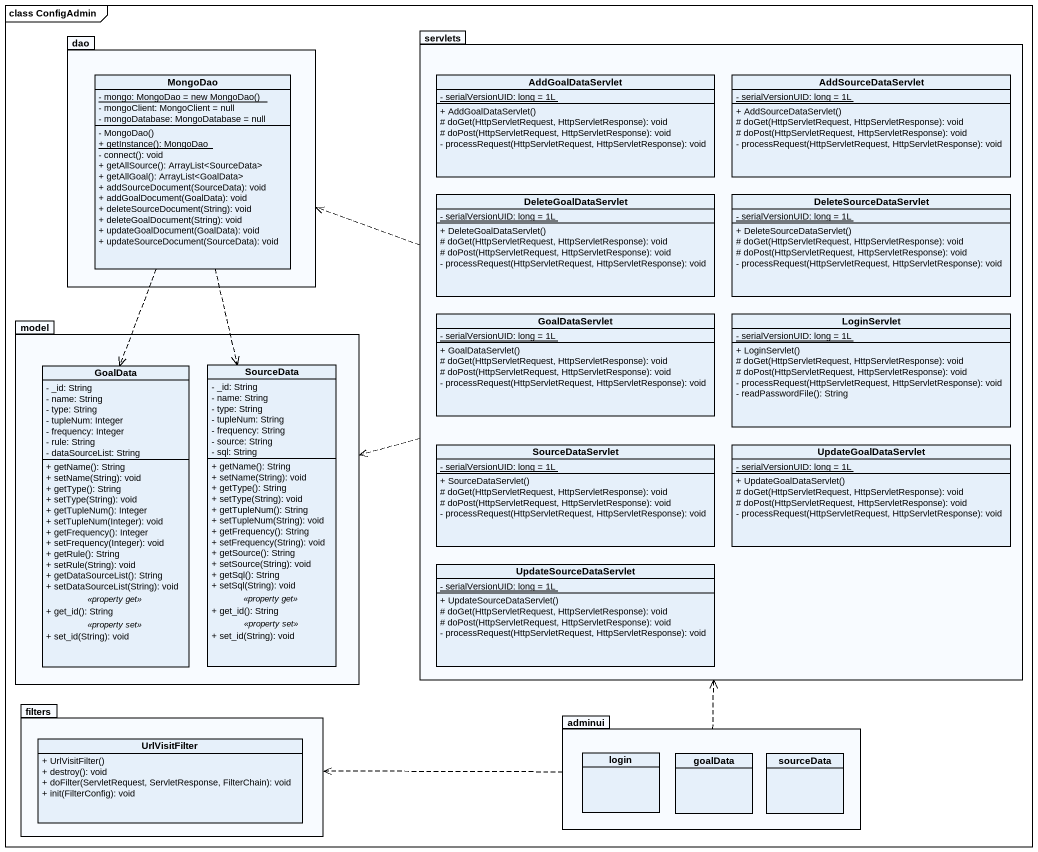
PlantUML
@startuml
mainframe class ConfigAdmin
hide circle
hide empty members
skinparam classAttributeIconSize 0
package dao {
  class MongoDao {
    {static} {field} - mongo: MongoDao = new MongoDao()
    - mongoClient: MongoClient = null
    - mongoDatabase: MongoDatabase = null
    - MongoDao()
    {static} + getInstance(): MongoDao
    - connect(): void
    + getAllSource(): ArrayList<SourceData>
    + getAllGoal(): ArrayList<GoalData>
    + addSourceDocument(SourceData): void
    + addGoalDocument(GoalData): void
    + deleteSourceDocument(String): void
    + deleteGoalDocument(String): void
    + updateGoalDocument(GoalData): void
    + updateSourceDocument(SourceData): void
  }
}
package servlets {
  class AddGoalDataServlet {
    {static} - serialVersionUID: long = 1L
    + AddGoalDataServlet()
    # doGet(HttpServletRequest, HttpServletResponse): void
    # doPost(HttpServletRequest, HttpServletResponse): void
    - processRequest(HttpServletRequest, HttpServletResponse): void
  }
  class AddSourceDataServlet {
    {static} - serialVersionUID: long = 1L
    + AddSourceDataServlet()
    # doGet(HttpServletRequest, HttpServletResponse): void
    # doPost(HttpServletRequest, HttpServletResponse): void
    - processRequest(HttpServletRequest, HttpServletResponse): void
  }
  class DeleteGoalDataServlet {
    {static} - serialVersionUID: long = 1L
    + DeleteGoalDataServlet()
    # doGet(HttpServletRequest, HttpServletResponse): void
    # doPost(HttpServletRequest, HttpServletResponse): void
    - processRequest(HttpServletRequest, HttpServletResponse): void
  }
  class DeleteSourceDataServlet {
    {static} - serialVersionUID: long = 1L
    + DeleteSourceDataServlet()
    # doGet(HttpServletRequest, HttpServletResponse): void
    # doPost(HttpServletRequest, HttpServletResponse): void
    - processRequest(HttpServletRequest, HttpServletResponse): void
  }
  class GoalDataServlet {
    {static} - serialVersionUID: long = 1L
    + GoalDataServlet()
    # doGet(HttpServletRequest, HttpServletResponse): void
    # doPost(HttpServletRequest, HttpServletResponse): void
    - processRequest(HttpServletRequest, HttpServletResponse): void
  }
  class LoginServlet {
    {static} - serialVersionUID: long = 1L
    + LoginServlet()
    # doGet(HttpServletRequest, HttpServletResponse): void
    # doPost(HttpServletRequest, HttpServletResponse): void
    - processRequest(HttpServletRequest, HttpServletResponse): void
    - readPasswordFile(): String
  }
  class SourceDataServlet {
    {static} - serialVersionUID: long = 1L
    + SourceDataServlet()
    # doGet(HttpServletRequest, HttpServletResponse): void
    # doPost(HttpServletRequest, HttpServletResponse): void
    - processRequest(HttpServletRequest, HttpServletResponse): void
  }
  class UpdateGoalDataServlet {
    {static} - serialVersionUID: long = 1L
    + UpdateGoalDataServlet()
    # doGet(HttpServletRequest, HttpServletResponse): void
    # doPost(HttpServletRequest, HttpServletResponse): void
    - processRequest(HttpServletRequest, HttpServletResponse): void
  }
  class UpdateSourceDataServlet {
    {static} - serialVersionUID: long = 1L
    + UpdateSourceDataServlet()
    # doGet(HttpServletRequest, HttpServletResponse): void
    # doPost(HttpServletRequest, HttpServletResponse): void
    - processRequest(HttpServletRequest, HttpServletResponse): void
  }
}
package model {
  class GoalData {
    - _id: String
    - name: String
    - type: String
    - tupleNum: Integer
    - frequency: Integer
    - rule: String
    - dataSourceList: String
    --
    + getName(): String
    + setName(String): void
    + getType(): String
    + setType(String): void
    + getTupleNum(): Integer
    + setTupleNum(Integer): void
    + getFrequency(): Integer
    + setFrequency(Integer): void
    + getRule(): String
    + setRule(String): void
    + getDataSourceList(): String
    + setDataSourceList(String): void
    .. <<property get>> ..
    + get_id(): String
    .. <<property set>> ..
    + set_id(String): void
  }
  class SourceData {
    - _id: String
    - name: String
    - type: String
    - tupleNum: String
    - frequency: String
    - source: String
    - sql: String
    --
    + getName(): String
    + setName(String): void
    + getType(): String
    + setType(String): void
    + getTupleNum(): String
    + setTupleNum(String): void
    + getFrequency(): String
    + setFrequency(String): void
    + getSource(): String
    + setSource(String): void
    + getSql(): String
    + setSql(String): void
    .. <<property get>> ..
    + get_id(): String
    .. <<property set>> ..
    + set_id(String): void
  }
}
package filters {
  class UrlVisitFilter {
    + UrlVisitFilter()
    + destroy(): void
    + doFilter(ServletRequest, ServletResponse, FilterChain): void
    + init(FilterConfig): void
  }
}
package adminui {
  class login
  class goalData
  class sourceData
}
servlets .left.> dao
servlets .left.> model
MongoDao ..> GoalData
MongoDao ..> SourceData
adminui .up.> servlets
adminui .left.> filters
@enduml
